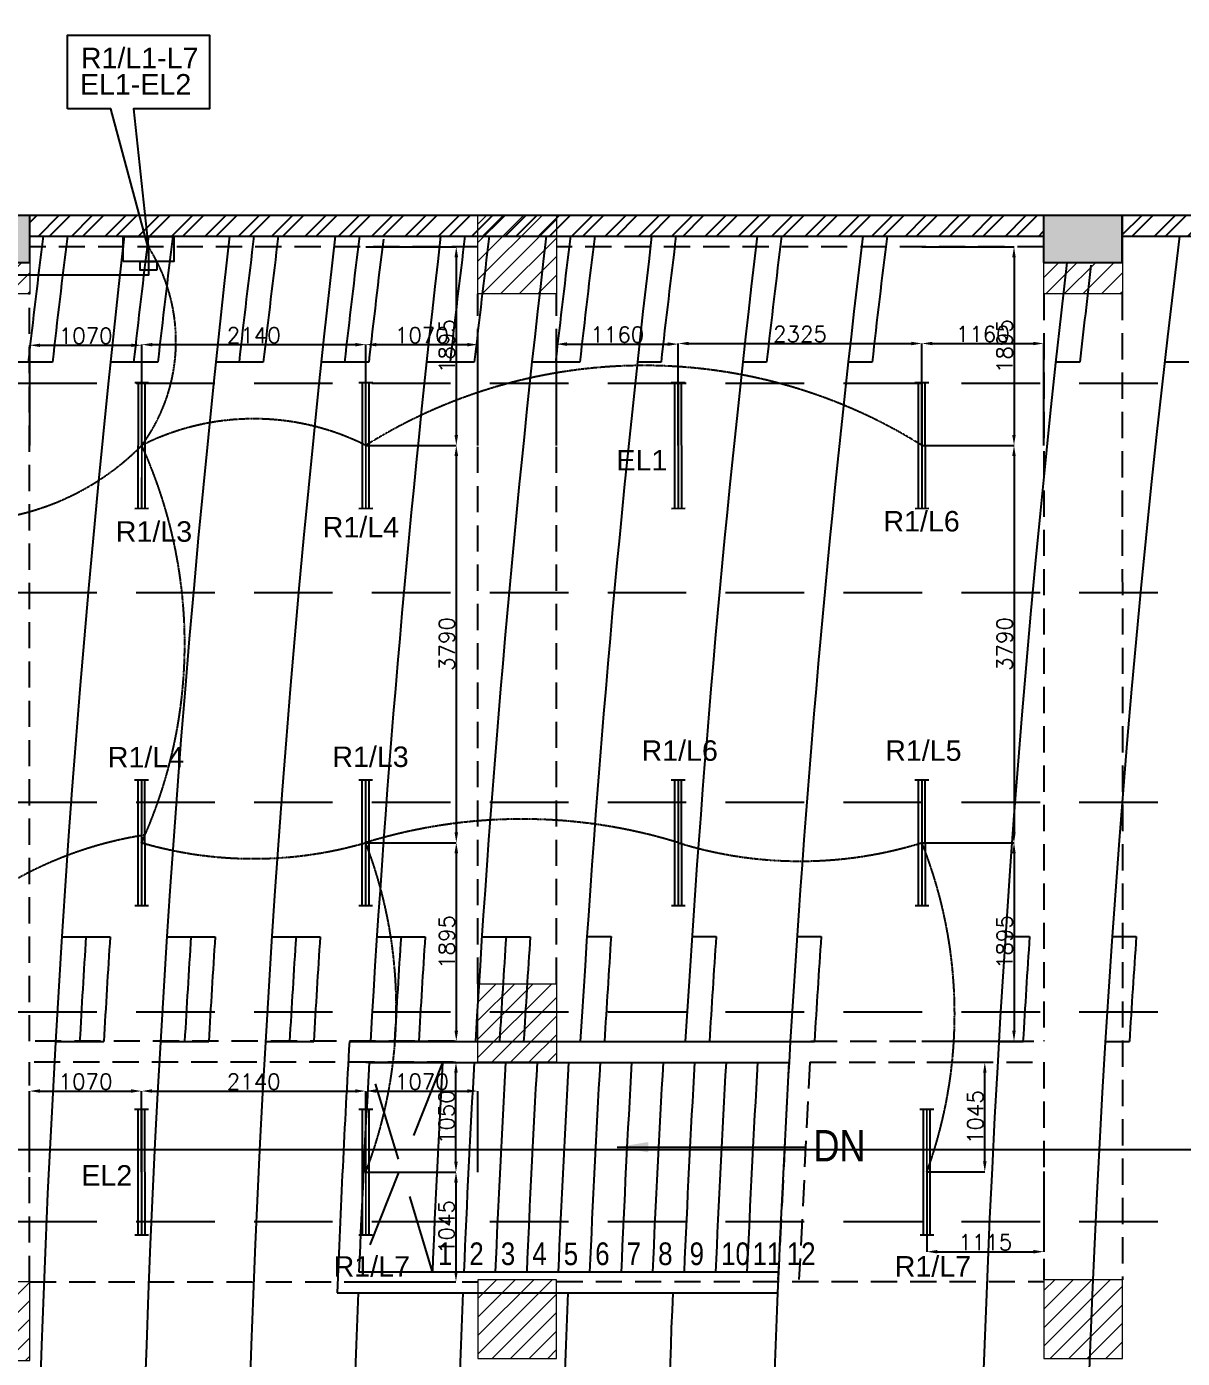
# Model space of a CAD drawing. Header units: millimetres. Extents: x 9926231 to 10238363, y -1347476 to -1088459.
# Drawn here: x 9969324 to 9980352, y -1213284 to -1200575 of the extents above; entities that cross this region are included whole.
import ezdxf

# ---------------------------------------------------------------- set-up
doc = ezdxf.new("R2010")
doc.units = ezdxf.units.MM
doc.header["$MEASUREMENT"] = 0
doc.header["$PDMODE"] = 35
doc.linetypes.add('DASHED', pattern=[0.75, 0.5, -0.25])
doc.linetypes.add('HIDDEN', pattern=[0.375, 0.25, -0.125])
for name, color, linetype in [('A-DIMN-100', 5, 'Continuous'), ('A-DIMN-200', 5, 'Continuous'), ('A-HATH-MSNY', 9, 'Continuous'), ('A-REFR-TARG-100', 7, 'Continuous'), ('A-STCS-STEP', 4, 'Continuous'), ('A-TEXT-NOTE-100', 4, 'Continuous'), ('A-WALL-MSNY', 3, 'Continuous'), ('ELE-CONDUIT', 8, 'DASHED'), ('Light', 142, 'Continuous'), ('LIGHTING CONDUIT', 1, 'Continuous'), ('S-BEAMDASH', 4, 'HIDDEN'), ('S-COL', 200, 'Continuous'), ('S-HATH-CONC', 253, 'Continuous')]:
    doc.layers.add(name, color=color, linetype=linetype)
for name, color, linetype, lineweight in [('ELE', 7, 'Continuous', 25), ('STR COL', 200, 'Continuous', 15), ('STR HATCH', 25, 'Continuous', 15)]:
    doc.layers.add(name, color=color, linetype=linetype, lineweight=lineweight)
doc.styles.add('ARIAL', font='arial.ttf', dxfattribs={"width": 0.8})
doc.styles.add('RomanS', font='romans.shx')
doc.styles.add('ROMANS-TITLE', font='ROMANS.shx', dxfattribs={"width": 0.8})
doc.styles.get("Standard").update_dxf_attribs({"font": 'arial.ttf'})
doc.dimstyles.new('FF_DIM-150', dxfattribs={"dimtxt": 525, "dimasz": 500, "dimexe": 0, "dimexo": 0, "dimgap": 15, "dimtad": 1, "dimdec": 0, "dimrnd": 5, "dimzin": 1, "dimdsep": 46, "dimtxsty": 'RomanS', "dimblk1": 'OBLIQUE', "dimblk2": 'OBLIQUE', "dimcen": 0, "dimclrd": 9, "dimclre": 9, "dimclrt": 4, "dimadec": 0, "dimazin": 0, "dimtfac": 1, "dimtdec": 0, "dimtofl": 0, "dimtmove": 1, "dimatfit": 3, "dimfxl": 0, "dimtolj": 1, "dimtzin": 0, "dimlwd": -1, "dimlwe": 25, "dimarcsym": 0})
doc.dimstyles.get("Standard").update_dxf_attribs({"dimtxt": 0.18, "dimasz": 0.18, "dimexe": 0.18, "dimexo": 0.0625, "dimgap": 0.09, "dimtad": 0, "dimtih": 1, "dimtoh": 1, "dimdec": 4, "dimzin": 0, "dimdsep": 46, "dimtxsty": 'Standard', "dimcen": 0.09, "dimadec": 0, "dimazin": 0, "dimtfac": 1, "dimtdec": 4, "dimtofl": 0, "dimtmove": 0, "dimatfit": 3, "dimfxl": 0, "dimtolj": 1, "dimtzin": 0, "dimarcsym": 0})
pattern_1 = [(45, (9958030.07, -1197376.55), (-88.38835, 88.38835), [])]

# ---------------------------------------------------------------- blocks, each defined once
blk = doc.blocks.new('FTL')
at = {"color": 30}
for p, q in [((-757, 75), (-757, -73)), ((-757, 38), (600, 36)), ((600, 74), (600, -75)), ((-757, -36), (600, -37))]:
    blk.add_line(p, q, dxfattribs=at)
at = {"color": 30, "ltscale": 450, "const_width": 20}
blk.add_lwpolyline([(-757, 1), (600, -1)], dxfattribs=at)
at = {"color": 30}
for tag, p in [('TYPE', (568, 0, 0)), ('WATTS', (568, -6, 0))]:
    blk.add_attdef(tag, p, '', height=2.5, dxfattribs=at)
blk = doc.blocks.new('*D194')
at = {"layer": 'A-DIMN-100', "color": 9, "lineweight": 25}
for p, q in [((9969353, -1204572), (9969353, -1203616)), ((9970422, -1204572), (9970422, -1203616))]:
    blk.add_line(p, q, dxfattribs=at)
at = {"layer": 'A-DIMN-100', "color": 9}
blk.add_line((9969453, -1203616), (9970322, -1203616), dxfattribs=at)
for points in [[(9969453, -1203600), (9969453, -1203633), (9969353, -1203616)], [(9970322, -1203633), (9970322, -1203600), (9970422, -1203616)]]:
    blk.add_solid(points, dxfattribs=at)
at = {"layer": 'Defpoints', "color": 0}
for p in [(9970422, -1203616), (9969353, -1204572), (9970422, -1204572)]:
    blk.add_point(p, dxfattribs=at)
at = {"layer": 'A-DIMN-100', "color": 7, "insert": (9969888, -1203526), "char_height": 150, "attachment_point": 5, "style": 'RomanS'}
blk.add_mtext('\\A1;1070', dxfattribs=at)
blk = doc.blocks.new('_Oblique')
at = {"color": 0, "linetype": 'ByBlock', "lineweight": -2}
blk.add_line((-0.5, -0.5), (0.5, 0.5), dxfattribs=at)
blk = doc.blocks.new('*D195')
at = {"layer": 'A-DIMN-100', "color": 9, "lineweight": 25}
for p, q in [((9970422, -1204572), (9970422, -1203610)), ((9972561, -1204572), (9972561, -1203610))]:
    blk.add_line(p, q, dxfattribs=at)
at = {"layer": 'A-DIMN-100', "color": 9}
blk.add_line((9970522, -1203610), (9972461, -1203610), dxfattribs=at)
for points in [[(9970522, -1203594), (9970522, -1203627), (9970422, -1203610)], [(9972461, -1203627), (9972461, -1203594), (9972561, -1203610)]]:
    blk.add_solid(points, dxfattribs=at)
at = {"layer": 'Defpoints', "color": 0}
for p in [(9972561, -1203610), (9970422, -1204572), (9972561, -1204572)]:
    blk.add_point(p, dxfattribs=at)
at = {"layer": 'A-DIMN-100', "color": 7, "insert": (9971492, -1203520), "char_height": 150, "attachment_point": 5, "style": 'RomanS'}
blk.add_mtext('\\A1;2140', dxfattribs=at)
blk = doc.blocks.new('*D200')
at = {"layer": 'A-DIMN-100', "color": 9, "lineweight": 25}
for p, q in [((9969351, -1211506), (9969351, -1210733)), ((9970421, -1211506), (9970421, -1210733))]:
    blk.add_line(p, q, dxfattribs=at)
at = {"layer": 'A-DIMN-100', "color": 9}
blk.add_line((9969451, -1210733), (9970321, -1210733), dxfattribs=at)
for points in [[(9969451, -1210716), (9969451, -1210749), (9969351, -1210733)], [(9970321, -1210749), (9970321, -1210716), (9970421, -1210733)]]:
    blk.add_solid(points, dxfattribs=at)
at = {"layer": 'Defpoints', "color": 0}
for p in [(9970421, -1210733), (9969351, -1211506), (9970421, -1211506)]:
    blk.add_point(p, dxfattribs=at)
at = {"layer": 'A-DIMN-100', "color": 7, "insert": (9969886, -1210643), "char_height": 150, "attachment_point": 5, "style": 'RomanS'}
blk.add_mtext('\\A1;1070', dxfattribs=at)
blk = doc.blocks.new('*D201')
at = {"layer": 'A-DIMN-100', "color": 9, "lineweight": 25}
for p, q in [((9970421, -1211506), (9970421, -1210733)), ((9972560, -1211506), (9972560, -1210733))]:
    blk.add_line(p, q, dxfattribs=at)
at = {"layer": 'A-DIMN-100', "color": 9}
blk.add_line((9970521, -1210733), (9972460, -1210733), dxfattribs=at)
for points in [[(9970521, -1210716), (9970521, -1210749), (9970421, -1210733)], [(9972460, -1210749), (9972460, -1210716), (9972560, -1210733)]]:
    blk.add_solid(points, dxfattribs=at)
at = {"layer": 'Defpoints', "color": 0}
for p in [(9972560, -1210733), (9970421, -1211506), (9972560, -1211506)]:
    blk.add_point(p, dxfattribs=at)
at = {"layer": 'A-DIMN-100', "color": 7, "insert": (9971491, -1210643), "char_height": 150, "attachment_point": 5, "style": 'RomanS'}
blk.add_mtext('\\A1;2140', dxfattribs=at)
blk = doc.blocks.new('*D199')
at = {"layer": 'A-DIMN-100', "color": 9, "lineweight": 25}
for p, q in [((9972559, -1208363), (9973424, -1208363)), ((9972560, -1210257), (9973424, -1210257))]:
    blk.add_line(p, q, dxfattribs=at)
at = {"layer": 'A-DIMN-100', "color": 9}
blk.add_line((9973424, -1208463), (9973424, -1210157), dxfattribs=at)
for points in [[(9973441, -1208463), (9973407, -1208463), (9973424, -1208363)], [(9973407, -1210157), (9973441, -1210157), (9973424, -1210257)]]:
    blk.add_solid(points, dxfattribs=at)
at = {"layer": 'Defpoints', "color": 0}
for p in [(9972559, -1208363), (9972560, -1210257), (9973424, -1210257)]:
    blk.add_point(p, dxfattribs=at)
at = {"layer": 'A-DIMN-100', "color": 7, "insert": (9973334, -1209310), "char_height": 150, "attachment_point": 5, "rotation": 90, "style": 'RomanS'}
blk.add_mtext('\\A1;1895', dxfattribs=at)
blk = doc.blocks.new('*D216')
at = {"layer": 'A-DIMN-100', "color": 9, "lineweight": 25}
for p, q in [((9977867, -1208363), (9978746, -1208363)), ((9977867, -1210258), (9978746, -1210258))]:
    blk.add_line(p, q, dxfattribs=at)
at = {"layer": 'A-DIMN-100', "color": 9}
blk.add_line((9978746, -1208463), (9978746, -1210158), dxfattribs=at)
for points in [[(9978762, -1208463), (9978729, -1208463), (9978746, -1208363)], [(9978729, -1210158), (9978762, -1210158), (9978746, -1210258)]]:
    blk.add_solid(points, dxfattribs=at)
at = {"layer": 'Defpoints', "color": 0}
for p in [(9977867, -1208363), (9977867, -1210258), (9978746, -1210258)]:
    blk.add_point(p, dxfattribs=at)
at = {"layer": 'A-DIMN-100', "color": 7, "insert": (9978656, -1209311), "char_height": 150, "attachment_point": 5, "rotation": 90, "style": 'RomanS'}
blk.add_mtext('\\A1;1895', dxfattribs=at)
blk = doc.blocks.new('*D202')
at = {"layer": 'A-DIMN-100', "color": 9, "lineweight": 25}
for p, q in [((9972560, -1211506), (9972560, -1210733)), ((9973630, -1211506), (9973630, -1210733))]:
    blk.add_line(p, q, dxfattribs=at)
at = {"layer": 'A-DIMN-100', "color": 9}
blk.add_line((9972660, -1210733), (9973530, -1210733), dxfattribs=at)
for points in [[(9972660, -1210716), (9972660, -1210749), (9972560, -1210733)], [(9973530, -1210749), (9973530, -1210716), (9973630, -1210733)]]:
    blk.add_solid(points, dxfattribs=at)
at = {"layer": 'Defpoints', "color": 0}
for p in [(9973630, -1210733), (9972560, -1211506), (9973630, -1211506)]:
    blk.add_point(p, dxfattribs=at)
at = {"layer": 'A-DIMN-100', "color": 7, "insert": (9973095, -1210643), "char_height": 150, "attachment_point": 5, "style": 'RomanS'}
blk.add_mtext('\\A1;1070', dxfattribs=at)
blk = doc.blocks.new('*D203')
at = {"layer": 'A-DIMN-100', "color": 9, "lineweight": 25}
for p, q in [((9972560, -1210458), (9973421, -1210458)), ((9972560, -1211506), (9973421, -1211506))]:
    blk.add_line(p, q, dxfattribs=at)
at = {"layer": 'A-DIMN-100', "color": 9}
blk.add_line((9973421, -1211406), (9973421, -1210558), dxfattribs=at)
for points in [[(9973438, -1210558), (9973404, -1210558), (9973421, -1210458)], [(9973404, -1211406), (9973438, -1211406), (9973421, -1211506)]]:
    blk.add_solid(points, dxfattribs=at)
at = {"layer": 'Defpoints', "color": 0}
for p in [(9972560, -1210458), (9973421, -1210458), (9972560, -1211506)]:
    blk.add_point(p, dxfattribs=at)
at = {"layer": 'A-DIMN-100', "color": 7, "insert": (9973331, -1210982), "char_height": 150, "attachment_point": 5, "rotation": 90, "style": 'RomanS'}
blk.add_mtext('\\A1;1050', dxfattribs=at)
blk = doc.blocks.new('*D204')
at = {"layer": 'A-DIMN-100', "color": 9, "lineweight": 25}
for p, q in [((9972560, -1211506), (9973421, -1211506)), ((9972561, -1212553), (9973421, -1212553))]:
    blk.add_line(p, q, dxfattribs=at)
at = {"layer": 'A-DIMN-100', "color": 9}
blk.add_line((9973421, -1211606), (9973421, -1212453), dxfattribs=at)
for points in [[(9973438, -1211606), (9973404, -1211606), (9973421, -1211506)], [(9973404, -1212453), (9973438, -1212453), (9973421, -1212553)]]:
    blk.add_solid(points, dxfattribs=at)
at = {"layer": 'Defpoints', "color": 0}
for p in [(9972560, -1211506), (9972561, -1212553), (9973421, -1212553)]:
    blk.add_point(p, dxfattribs=at)
at = {"layer": 'A-DIMN-100', "color": 7, "insert": (9973331, -1212030), "char_height": 150, "attachment_point": 5, "rotation": 90, "style": 'RomanS'}
blk.add_mtext('\\A1;1045', dxfattribs=at)
blk = doc.blocks.new('*D223')
at = {"layer": 'A-DIMN-100', "color": 9, "lineweight": 25}
for p, q in [((9977914, -1210458), (9978467, -1210458)), ((9977914, -1211505), (9978467, -1211505))]:
    blk.add_line(p, q, dxfattribs=at)
at = {"layer": 'A-DIMN-100', "color": 9}
blk.add_line((9978467, -1211405), (9978467, -1210558), dxfattribs=at)
for points in [[(9978484, -1210558), (9978451, -1210558), (9978467, -1210458)], [(9978451, -1211405), (9978484, -1211405), (9978467, -1211505)]]:
    blk.add_solid(points, dxfattribs=at)
at = {"layer": 'Defpoints', "color": 0}
for p in [(9977914, -1210458), (9978467, -1210458), (9977914, -1211505)]:
    blk.add_point(p, dxfattribs=at)
at = {"layer": 'A-DIMN-100', "color": 7, "insert": (9978377, -1210982), "char_height": 150, "attachment_point": 5, "rotation": 90, "style": 'RomanS'}
blk.add_mtext('\\A1;1045', dxfattribs=at)
blk = doc.blocks.new('*D224')
at = {"layer": 'A-DIMN-100', "color": 9, "lineweight": 25}
for p, q in [((9977914, -1211505), (9977914, -1212266)), ((9979030, -1211502), (9979030, -1212266))]:
    blk.add_line(p, q, dxfattribs=at)
at = {"layer": 'A-DIMN-100', "color": 9}
blk.add_line((9978014, -1212266), (9978930, -1212266), dxfattribs=at)
for points in [[(9978014, -1212249), (9978014, -1212283), (9977914, -1212266)], [(9978930, -1212283), (9978930, -1212249), (9979030, -1212266)]]:
    blk.add_solid(points, dxfattribs=at)
at = {"layer": 'Defpoints', "color": 0}
for p in [(9977914, -1211505), (9979030, -1211502), (9979030, -1212266)]:
    blk.add_point(p, dxfattribs=at)
at = {"layer": 'A-DIMN-100', "color": 7, "insert": (9978472, -1212176), "char_height": 150, "attachment_point": 5, "style": 'RomanS'}
blk.add_mtext('\\A1;1115', dxfattribs=at)
blk = doc.blocks.new('*D196')
at = {"layer": 'A-DIMN-100', "color": 9, "lineweight": 25}
for p, q in [((9972561, -1204572), (9972561, -1203610)), ((9973630, -1204571), (9973630, -1203610))]:
    blk.add_line(p, q, dxfattribs=at)
at = {"layer": 'A-DIMN-100', "color": 9}
blk.add_line((9972661, -1203610), (9973530, -1203610), dxfattribs=at)
for points in [[(9972661, -1203594), (9972661, -1203627), (9972561, -1203610)], [(9973530, -1203627), (9973530, -1203594), (9973630, -1203610)]]:
    blk.add_solid(points, dxfattribs=at)
at = {"layer": 'Defpoints', "color": 0}
for p in [(9973630, -1203610), (9972561, -1204572), (9973630, -1204571)]:
    blk.add_point(p, dxfattribs=at)
at = {"layer": 'A-DIMN-100', "color": 7, "insert": (9973095, -1203520), "char_height": 150, "attachment_point": 5, "style": 'RomanS'}
blk.add_mtext('\\A1;1070', dxfattribs=at)
blk = doc.blocks.new('*D197')
at = {"layer": 'A-DIMN-100', "color": 9, "lineweight": 25}
for p, q in [((9972561, -1202676), (9973424, -1202676)), ((9972561, -1204572), (9973424, -1204572))]:
    blk.add_line(p, q, dxfattribs=at)
at = {"layer": 'A-DIMN-100', "color": 9}
blk.add_line((9973424, -1202776), (9973424, -1204472), dxfattribs=at)
for points in [[(9973441, -1202776), (9973407, -1202776), (9973424, -1202676)], [(9973407, -1204472), (9973441, -1204472), (9973424, -1204572)]]:
    blk.add_solid(points, dxfattribs=at)
at = {"layer": 'Defpoints', "color": 0}
for p in [(9972561, -1202676), (9972561, -1204572), (9973424, -1204572)]:
    blk.add_point(p, dxfattribs=at)
at = {"layer": 'A-DIMN-100', "color": 7, "insert": (9973334, -1203624), "char_height": 150, "attachment_point": 5, "rotation": 90, "style": 'RomanS'}
blk.add_mtext('\\A1;1895', dxfattribs=at)
blk = doc.blocks.new('*D198')
at = {"layer": 'A-DIMN-100', "color": 9, "lineweight": 25}
for p, q in [((9972561, -1204572), (9973424, -1204572)), ((9972559, -1208363), (9973424, -1208363))]:
    blk.add_line(p, q, dxfattribs=at)
at = {"layer": 'A-DIMN-100', "color": 9}
blk.add_line((9973424, -1204672), (9973424, -1208263), dxfattribs=at)
for points in [[(9973441, -1204672), (9973407, -1204672), (9973424, -1204572)], [(9973407, -1208263), (9973441, -1208263), (9973424, -1208363)]]:
    blk.add_solid(points, dxfattribs=at)
at = {"layer": 'Defpoints', "color": 0}
for p in [(9972561, -1204572), (9972559, -1208363), (9973424, -1208363)]:
    blk.add_point(p, dxfattribs=at)
at = {"layer": 'A-DIMN-100', "color": 7, "insert": (9973334, -1206467), "char_height": 150, "attachment_point": 5, "rotation": 90, "style": 'RomanS'}
blk.add_mtext('\\A1;3790', dxfattribs=at)
blk = doc.blocks.new('*D213')
at = {"layer": 'A-DIMN-100', "color": 9, "lineweight": 25}
for p, q in [((9977867, -1204572), (9977867, -1203599)), ((9979029, -1204572), (9979029, -1203599))]:
    blk.add_line(p, q, dxfattribs=at)
at = {"layer": 'A-DIMN-100', "color": 9}
blk.add_line((9977967, -1203599), (9978929, -1203599), dxfattribs=at)
for points in [[(9977967, -1203583), (9977967, -1203616), (9977867, -1203599)], [(9978929, -1203616), (9978929, -1203583), (9979029, -1203599)]]:
    blk.add_solid(points, dxfattribs=at)
at = {"layer": 'Defpoints', "color": 0}
for p in [(9979029, -1203599), (9977867, -1204572), (9979029, -1204572)]:
    blk.add_point(p, dxfattribs=at)
at = {"layer": 'A-DIMN-100', "color": 7, "insert": (9978448, -1203509), "char_height": 150, "attachment_point": 5, "style": 'RomanS'}
blk.add_mtext('\\A1;1160', dxfattribs=at)
blk = doc.blocks.new('*D212')
at = {"layer": 'A-DIMN-100', "color": 9, "lineweight": 25}
for p, q in [((9975542, -1204572), (9975542, -1203599)), ((9977867, -1204572), (9977867, -1203599))]:
    blk.add_line(p, q, dxfattribs=at)
at = {"layer": 'A-DIMN-100', "color": 9}
blk.add_line((9975642, -1203599), (9977767, -1203599), dxfattribs=at)
for points in [[(9975642, -1203583), (9975642, -1203616), (9975542, -1203599)], [(9977767, -1203616), (9977767, -1203583), (9977867, -1203599)]]:
    blk.add_solid(points, dxfattribs=at)
at = {"layer": 'Defpoints', "color": 0}
for p in [(9977867, -1203599), (9975542, -1204572), (9977867, -1204572)]:
    blk.add_point(p, dxfattribs=at)
at = {"layer": 'A-DIMN-100', "color": 7, "insert": (9976704, -1203509), "char_height": 150, "attachment_point": 5, "style": 'RomanS'}
blk.add_mtext('\\A1;2325', dxfattribs=at)
blk = doc.blocks.new('*D211')
at = {"layer": 'A-DIMN-100', "color": 9, "lineweight": 25}
for p, q in [((9974380, -1204572), (9974380, -1203605)), ((9975542, -1204572), (9975542, -1203605))]:
    blk.add_line(p, q, dxfattribs=at)
at = {"layer": 'A-DIMN-100', "color": 9}
blk.add_line((9974480, -1203605), (9975442, -1203605), dxfattribs=at)
for points in [[(9974480, -1203588), (9974480, -1203622), (9974380, -1203605)], [(9975442, -1203622), (9975442, -1203588), (9975542, -1203605)]]:
    blk.add_solid(points, dxfattribs=at)
at = {"layer": 'Defpoints', "color": 0}
for p in [(9975542, -1203605), (9974380, -1204572), (9975542, -1204572)]:
    blk.add_point(p, dxfattribs=at)
at = {"layer": 'A-DIMN-100', "color": 7, "insert": (9974961, -1203515), "char_height": 150, "attachment_point": 5, "style": 'RomanS'}
blk.add_mtext('\\A1;1160', dxfattribs=at)
blk = doc.blocks.new('*D214')
at = {"layer": 'A-DIMN-100', "color": 9, "lineweight": 25}
for p, q in [((9977867, -1202676), (9978746, -1202676)), ((9977867, -1204572), (9978746, -1204572))]:
    blk.add_line(p, q, dxfattribs=at)
at = {"layer": 'A-DIMN-100', "color": 9}
blk.add_line((9978746, -1202776), (9978746, -1204472), dxfattribs=at)
for points in [[(9978762, -1202776), (9978729, -1202776), (9978746, -1202676)], [(9978729, -1204472), (9978762, -1204472), (9978746, -1204572)]]:
    blk.add_solid(points, dxfattribs=at)
at = {"layer": 'Defpoints', "color": 0}
for p in [(9977867, -1202676), (9977867, -1204572), (9978746, -1204572)]:
    blk.add_point(p, dxfattribs=at)
at = {"layer": 'A-DIMN-100', "color": 7, "insert": (9978656, -1203624), "char_height": 150, "attachment_point": 5, "rotation": 90, "style": 'RomanS'}
blk.add_mtext('\\A1;1895', dxfattribs=at)
blk = doc.blocks.new('*D215')
at = {"layer": 'A-DIMN-100', "color": 9, "lineweight": 25}
for p, q in [((9977867, -1204572), (9978746, -1204572)), ((9977867, -1208363), (9978746, -1208363))]:
    blk.add_line(p, q, dxfattribs=at)
at = {"layer": 'A-DIMN-100', "color": 9}
blk.add_line((9978746, -1204672), (9978746, -1208263), dxfattribs=at)
for points in [[(9978762, -1204672), (9978729, -1204672), (9978746, -1204572)], [(9978729, -1208263), (9978762, -1208263), (9978746, -1208363)]]:
    blk.add_solid(points, dxfattribs=at)
at = {"layer": 'Defpoints', "color": 0}
for p in [(9977867, -1204572), (9977867, -1208363), (9978746, -1208363)]:
    blk.add_point(p, dxfattribs=at)
at = {"layer": 'A-DIMN-100', "color": 7, "insert": (9978656, -1206467), "char_height": 150, "attachment_point": 5, "rotation": 90, "style": 'RomanS'}
blk.add_mtext('\\A1;3790', dxfattribs=at)
blk = doc.blocks.new('SB')
at = {"color": 1, "linetype": 'ByBlock'}
for points in [[(150, -150), (150, 0), (-150, 0), (-150, -150)], [(-50, -200), (50, -200), (50, -150), (-50, -150)]]:
    blk.add_lwpolyline(points, close=True, dxfattribs=at)

msp = doc.modelspace()

# ---------------------------------------------------------------- hatches: boundary and pattern name
at = {"layer": 'A-HATH-MSNY'}
h = msp.add_hatch(dxfattribs=at)
h.set_pattern_fill('ANSI32', color=8, scale=600, style=0)
h.set_pattern_definition([(45, (162197.24, -37706.77), (-159.099026, 159.099026), []), (45, (162303.3, -37706.77), (-159.099026, 159.099026), [])])
h.paths.add_polyline_path([(9979028.6, -1202376.7), (9969353.5, -1202376.6), (9969353.5, -1202576.6), (9979028.6, -1202576.7)])
h = msp.add_hatch(dxfattribs=at)
h.set_pattern_fill('ANSI32', color=8, scale=600, style=0)
h.set_pattern_definition([(45, (172847.32, -37706.77), (-159.099026, 159.099026), []), (45, (172953.4, -37706.77), (-159.099026, 159.099026), [])])
h.paths.add_polyline_path([(9989678.7, -1202376.7), (9979778.6, -1202376.6), (9979778.6, -1202576.6), (9989678.7, -1202576.7)])
at = {"layer": 'S-HATH-CONC'}
for points in [[(9968603.5, -1202826.6), (9968603.5, -1202376.6), (9969353.5, -1202376.6), (9969353.5, -1202826.6)], [(9979028.6, -1202826.6), (9979028.6, -1202376.6), (9979778.6, -1202376.6), (9979778.6, -1202826.6)]]:
    msp.add_hatch(color=8, dxfattribs=at).paths.add_polyline_path(points)
at = {"layer": 'STR HATCH'}
h = msp.add_hatch(dxfattribs=at)
h.set_pattern_fill('ANSI31', color=256, scale=1000, style=0)
h.set_pattern_definition(pattern_1)
h.paths.add_polyline_path([(9974379.7, -1203125.9), (9973630.4, -1203126.2), (9973630.4, -1202376.9), (9974379.7, -1202376.6)])
h = msp.add_hatch(dxfattribs=at)
h.set_pattern_fill('ANSI31', color=256, scale=1000, style=0)
h.set_pattern_definition([(45, (9924876.34, -1168915.78), (-88.38835, 88.38835), [])])
h.paths.add_polyline_path([(9968605.1, -1202826.6), (9968605.1, -1203126.6), (9969355.1, -1203126.6), (9969355.1, -1202826.6)])
h = msp.add_hatch(dxfattribs=at)
h.set_pattern_fill('ANSI31', color=256, scale=1000, style=0)
h.set_pattern_definition([(45, (9935301.42, -1168915.78), (-88.38835, 88.38835), [])])
h.paths.add_polyline_path([(9979030.2, -1202826.6), (9979030.2, -1203126.6), (9979780.2, -1203126.6), (9979780.2, -1202826.6)])
h = msp.add_hatch(dxfattribs=at)
h.set_pattern_fill('ANSI31', color=256, scale=1000, style=0)
h.set_pattern_definition(pattern_1)
h.paths.add_polyline_path([(9974379.7, -1210458), (9973630.4, -1210458.3), (9973630.4, -1209709), (9974379.7, -1209708.7)])
h = msp.add_hatch(dxfattribs=at)
h.set_pattern_fill('ANSI31', color=256, scale=1000, style=0)
h.set_pattern_definition([(45, (2893708.09, -312392.41), (-88.3883476, 88.3883476), [])])
h.paths.add_polyline_path([(9968605.3, -1213303.9), (9968605.3, -1212553.9), (9969355.3, -1212553.9), (9969355.3, -1213303.9)])
h = msp.add_hatch(dxfattribs=at)
h.set_pattern_fill('ANSI31', color=256, scale=1000, style=0)
h.set_pattern_definition(pattern_1)
h.paths.add_polyline_path([(9973630.1, -1213283.7), (9973630.1, -1212533.7), (9974380.1, -1212533.7), (9974380.1, -1213283.7)])
h = msp.add_hatch(dxfattribs=at)
h.set_pattern_fill('ANSI31', color=256, scale=1000, style=0)
h.set_pattern_definition([(45, (9939354.9, -1187258.95), (-88.38835, 88.38835), [])])
h.paths.add_polyline_path([(9979780.2, -1213283.7), (9979030.2, -1213283.7), (9979030.2, -1212533.7), (9979780.2, -1212533.7)])

# ---------------------------------------------------------------- linework, layer by layer
at = {"layer": 'A-DIMN-200', "color": 8}
msp.add_line((10024201.5, -1211295.3), (9964950, -1211295.3), dxfattribs=at)
at = {"layer": 'A-REFR-TARG-100', "color": 8, "linetype": 'DASHED', "ltscale": 1500}
for p, q in [((9964744.1, -1203976.4), (10024515.9, -1203976.4)), ((9964744.1, -1205976.4), (10024515.9, -1205976.4)), ((9964744.1, -1207976.4), (10024515.9, -1207976.4)), ((9964744.1, -1209976.4), (10024515.9, -1209976.4)), ((9964744.1, -1211976.4), (10024515.9, -1211976.4))]:
    msp.add_line(p, q, dxfattribs=at)
at = {"layer": 'A-STCS-STEP', "color": 8}
for p, q in [((9969570.5, -1203776.5), (9969117.9, -1203776.5)), ((9970576, -1203776.5), (9970123.4, -1203776.5)), ((9971582.5, -1203776.5), (9971128.9, -1203776.5)), ((9972588.9, -1203776.5), (9972134.5, -1203776.5)), ((9973595.9, -1203776.5), (9973140.2, -1203776.5)), ((9974602.7, -1203776.5), (9974146, -1203776.5)), ((9975377.9, -1203776.5), (9975151.9, -1203776.5)), ((9976384.9, -1203776.5), (9976157.9, -1203776.5)), ((9977392, -1203776.5), (9977163.9, -1203776.5)), ((9979375.4, -1203776.5), (9979144, -1203776.5)), ((9980414.2, -1203776.5), (9980182.7, -1203776.5)), ((9969658.7, -1209259.7), (9970120.8, -1209259.7)), ((9970660.7, -1209259.7), (9971122.8, -1209259.7)), ((9971662.8, -1209259.7), (9972125, -1209259.7)), ((9972665, -1209259.7), (9973127.1, -1209259.7)), ((9973666.7, -1209259.7), (9974129.3, -1209259.7)), ((9974669.4, -1209259), (9974901.1, -1209259)), ((9975671.6, -1209259), (9975903.3, -1209259)), ((9976673.9, -1209259), (9976905.6, -1209259)), ((9978663.7, -1209259), (9978894.2, -1209259)), ((9979680.9, -1209259), (9979912.6, -1209259)), ((9969598.7, -1210259.7), (9970060, -1210259.7)), ((9970600.8, -1210259.7), (9971061.7, -1210259.7)), ((9971602.9, -1210259.7), (9972063.3, -1210259.7)), ((9972403.9, -1210259.7), (9976611.2, -1210259.7)), ((9972603.7, -1210259.7), (9972903.9, -1210259.7)), ((9972605, -1210259.7), (9973105.7, -1210259.7)), ((9973605.4, -1210259.7), (9973905.6, -1210259.7)), ((9973606.7, -1210259.7), (9974107.4, -1210259.7)), ((9976611.2, -1210259.7), (9976599.4, -1210459.7)), ((9976610.2, -1210259), (9976841.7, -1210259)), ((9978601.4, -1210259), (9978831.8, -1210259)), ((9979616.3, -1210259), (9979847.2, -1210259)), ((9972592.8, -1210459.7), (9976599.4, -1210459.7)), ((9972494.7, -1212458.7), (9976498.3, -1212458.7)), ((9976498.3, -1212458.7), (9976489.9, -1212658.7)), ((9972286.4, -1212658.7), (9976489.9, -1212658.7))]:
    msp.add_line(p, q, dxfattribs=at)
for centre, radius, start, end in [((10108995.5, -1217826.3), 129367.1, 183.922487, 183.922487), ((10108995.5, -1218108.6), 129367.1, 176.077513, 176.077513), ((10094351.2, -1217976.3), 125816.3, 172.969428, 173.519701), ((10105426.6, -1217976.3), 136046.3, 173.500466, 186.499562), ((10094582.9, -1217976.3), 125816.3, 172.969428, 173.519716), ((10095356.7, -1217976.3), 125816.3, 172.969428, 173.519701), ((10105426.6, -1217976.3), 135046.3, 173.452128, 186.547902), ((10095588.4, -1217976.3), 125816.3, 172.969428, 173.519715), ((10096363.2, -1217976.3), 125816.3, 172.969428, 173.519701), ((10105426.6, -1217976.3), 134046.3, 173.403064, 186.596968), ((10096595, -1217976.3), 125816.3, 172.969428, 173.519715), ((10097369.8, -1217976.3), 125816.3, 172.969428, 173.519701), ((10105426.6, -1217976.3), 133046.3, 173.353257, 176.675019), ((10098376.6, -1217976.3), 125816.3, 172.969428, 173.519701), ((10098608.3, -1217976.3), 125816.3, 172.969428, 173.519711), ((10105426.6, -1217976.3), 132046.3, 173.302691, 176.649809), ((10099383.4, -1217976.3), 125816.3, 172.969428, 173.519701), ((10099615.1, -1217976.3), 125816.3, 172.969428, 173.51971), ((10105426.6, -1217976.3), 131046.3, 173.251348, 176.62489), ((10100390.3, -1217976.3), 125816.3, 172.969428, 173.519709), ((10105426.6, -1217976.3), 130046.3, 173.199209, 176.598226), ((10101397.3, -1217976.3), 125816.3, 172.969428, 173.519707), ((10105426.6, -1217976.3), 129046.3, 173.146257, 176.571834), ((10102404.5, -1217976.3), 125816.3, 172.969428, 173.519705), ((10105426.6, -1217976.3), 126046.3, 172.982322, 187.017701), ((10097369.8, -1217976.3), 125586.3, 172.969428, 173.507794), ((10107997.3, -1217826.3), 129617.1, 173.354624, 186.979262), ((10107997.3, -1217826.3), 129387.1, 173.354624, 173.7661), ((10105426.6, -1217976.3), 135816.3, 176.320269, 176.742906), ((10105426.6, -1217976.3), 135586.3, 176.314018, 176.737375), ((10105426.6, -1217976.3), 134816.3, 176.292936, 176.71872), ((10105426.6, -1217976.3), 134586.3, 176.286592, 176.713107), ((10105426.6, -1217976.3), 133816.3, 176.265194, 176.694172), ((10105426.6, -1217976.3), 133586.3, 176.258755, 176.688474), ((10105426.6, -1217976.3), 132816.3, 176.237034, 176.669254), ((10105426.6, -1217976.3), 132586.3, 176.230497, 176.66347), ((10105426.6, -1217976.3), 131816.3, 176.208445, 176.643957), ((10105426.6, -1217976.3), 131586.3, 176.201808, 176.638084), ((10105426.6, -1217976.3), 130816.3, 176.17909, 176.618273), ((10105426.6, -1217976.3), 129816.3, 176.149613, 176.592192), ((10105426.6, -1217976.3), 128816.3, 176.119676, 176.565372), ((10107997.3, -1217826.3), 129387.1, 176.203392, 176.647081), ((10105426.6, -1217976.3), 125816.3, 176.027006, 176.483374), ((10105426.6, -1217976.3), 133246.3, 176.680015, 177.712797), ((10105426.6, -1217976.3), 133046.3, 176.761289, 177.623157), ((10105426.6, -1217976.3), 132346.3, 176.744141, 177.610578), ((10105426.6, -1217976.3), 132046.3, 176.736736, 177.605146), ((10105426.6, -1217976.3), 131746.3, 176.729297, 177.59969), ((10105426.6, -1217976.3), 131446.3, 176.721824, 177.594208), ((10105426.6, -1217976.3), 131146.3, 176.714317, 177.588702), ((10105426.6, -1217976.3), 130846.3, 176.706775, 177.583644), ((10105426.6, -1217976.3), 130846.3, 176.706775, 177.583644), ((10105426.6, -1217976.3), 130546.3, 176.699199, 177.578088), ((10105426.6, -1217976.3), 130546.3, 176.699199, 177.578088), ((10105426.6, -1217976.3), 130246.3, 176.691587, 177.572506), ((10105426.6, -1217976.3), 130246.3, 176.691587, 177.572506), ((10105426.6, -1217976.3), 129946.3, 176.683941, 177.566899), ((10105426.6, -1217976.3), 129646.3, 176.676259, 177.561265), ((10105426.6, -1217976.3), 129646.3, 176.676259, 177.561265), ((10105426.6, -1217976.3), 129346.3, 176.668541, 177.555605), ((10105426.6, -1217976.3), 129346.3, 176.668541, 177.555605), ((10105426.6, -1217976.3), 129046.3, 176.660788, 177.549919), ((10105426.6, -1217976.3), 133046.3, 177.709357, 182.28285), ((10105426.6, -1217976.3), 132046.3, 177.692001, 182.300147), ((10105426.6, -1217976.3), 131046.3, 177.674379, 182.317709), ((10105426.6, -1217976.3), 130046.3, 177.656963, 182.335541), ((10105426.6, -1217976.3), 129046.3, 177.638796, 182.353649)]:
    msp.add_arc(centre, radius, start, end, dxfattribs=at)
at = {"layer": 'A-WALL-MSNY', "color": 8}
for p, q in [((9979028.6, -1202376.6), (9969353.5, -1202376.6)), ((9989678.7, -1202376.6), (9979778.6, -1202376.6)), ((9979028.6, -1202576.6), (9969353.5, -1202576.6)), ((9989678.7, -1202576.6), (9979778.6, -1202576.6))]:
    msp.add_line(p, q, dxfattribs=at)
at = {"layer": 'A-WALL-MSNY', "color": 8, "linetype": 'DASHED', "ltscale": 1500}
for p, q in [((9973293.9, -1210459.7), (9972494.7, -1212458.7)), ((9973195.9, -1212458.7), (9972592.8, -1210459.7))]:
    msp.add_line(p, q, dxfattribs=at)
at = {"layer": 'ELE-CONDUIT', "color": 30}
for centre, radius, start, end in [((9969073, -1203577.5), 1676.2, 323.61601, 32.5168), ((9975213.8, -1208809.9), 5000.1, 57.95287, 122.04784), ((9971491.5, -1206698.3), 2380.1, 63.30886, 116.69114), ((9968684.9, -1202850.7), 2445.7, 249.70346, 315.27154), ((9966258.6, -1206465.7), 4574.3, 335.49939, 24.45811), ((9974050.5, -1213198.2), 5060.3, 72.86015, 107.13985), ((9971008.6, -1211906), 3658.5, 98.72802, 150.11747), ((9971490.1, -1204693.1), 3822.1, 253.75724, 286.24276), ((9968473.8, -1209935.9), 4377.8, 338.98223, 21.06076), ((9976704.5, -1204612.4), 3926.4, 252.77388, 287.21995), ((9973758.7, -1209996.4), 4421, 340.04803, 21.68466)]:
    msp.add_arc(centre, radius, start, end, dxfattribs=at)
at = {"layer": 'LIGHTING CONDUIT', "color": 7}
msp.add_lwpolyline([(9969712.6, -1201359.6), (9969712.6, -1200657), (9971069, -1200657), (9971069, -1201359.6), (9970344.8, -1201359.6), (9970486.4, -1202697.3), (9970128.5, -1201359.6), (9969712.6, -1201359.6)], dxfattribs=at)
at = {"layer": 'LIGHTING CONDUIT', "color": 30}
msp.add_lwpolyline([(9970486.4, -1202697.3), (9970486.4, -1202948.7), (9967519.9, -1202948.7), (9967519.9, -1220383.7)], dxfattribs=at)
at = {"layer": 'S-BEAMDASH', "color": 3, "ltscale": 1000}
for p, q in [((9973630.9, -1202676.6), (9969354.1, -1202676.4)), ((9979030.2, -1202676.3), (9974380.2, -1202676.3)), ((9969351.2, -1210258.1), (9969351.2, -1203126)), ((9973630.9, -1209709.4), (9973630.9, -1203126.6)), ((9974380.2, -1209709.1), (9974380.2, -1203126.3)), ((9979029.1, -1203127), (9979030, -1210258.3)), ((9979779.1, -1203127), (9979780.7, -1212534.1)), ((9973404.6, -1210257.2), (9969351.2, -1210258.1)), ((9976808.7, -1210258.3), (9979030.2, -1210258.3)), ((9973394.6, -1210458), (9969351.2, -1210458.1)), ((9969351.2, -1212553.9), (9969351.2, -1210458.1)), ((9976598.3, -1210458.3), (9976493.8, -1212532)), ((9976798.6, -1210458.3), (9976694, -1212532)), ((9976798.6, -1210458.3), (9979030.2, -1210458.3)), ((9979030, -1210458.3), (9979030.2, -1212534.1)), ((9969355.3, -1212553.9), (9973632.1, -1212553.2)), ((9974380.1, -1212551.7), (9979030.2, -1212551.7))]:
    msp.add_line(p, q, dxfattribs=at)
at = {"layer": 'S-COL', "color": 8}
for points in [[(9968603.5, -1202826.6), (9969353.5, -1202826.6), (9969353.5, -1202376.6), (9968603.5, -1202376.6)], [(9979028.6, -1202826.6), (9979778.6, -1202826.6), (9979778.6, -1202376.6), (9979028.6, -1202376.6)]]:
    msp.add_lwpolyline(points, close=True, dxfattribs=at)
at = {"layer": 'STR COL'}
for points in [[(9968605.1, -1202376.6), (9969355.1, -1202376.6), (9969355.1, -1203126.6), (9968605.1, -1203126.6)], [(9973630.4, -1202376.9), (9974379.7, -1202376.6), (9974379.7, -1203125.9), (9973630.4, -1203126.2)], [(9979030.2, -1202376.6), (9979780.2, -1202376.6), (9979780.2, -1203126.6), (9979030.2, -1203126.6)], [(9973630.4, -1209709), (9974379.7, -1209708.7), (9974379.7, -1210458), (9973630.4, -1210458.3)], [(9968605.3, -1213303.9), (9969355.3, -1213303.9), (9969355.3, -1212553.9), (9968605.3, -1212553.9)], [(9973630.1, -1213283.7), (9974380.1, -1213283.7), (9974380.1, -1212533.7), (9973630.1, -1212533.7)], [(9979030.2, -1213283.7), (9979780.2, -1213283.7), (9979780.2, -1212533.7), (9979030.2, -1212533.7)]]:
    msp.add_lwpolyline(points, close=True, dxfattribs=at)

# ---------------------------------------------------------------- block references
at = {"layer": 'ELE', "linetype": 'ByBlock', "xscale": -1.610354548445663, "yscale": 1.610354548445663, "zscale": 1.610354548408317}
msp.add_blockref('SB', (9970486.4, -1202576.6), dxfattribs=at)
at = {"layer": 'ELE', "xscale": 0.8848, "yscale": 0.8848, "zscale": 0.8848, "rotation": 90.08149483496652}
for p in [(9970422.5, -1204502.4), (9972560.7, -1204502.4), (9975541.8, -1204502.3), (9977867, -1204502.3), (9970421.1, -1208293.2), (9972559.2, -1208293.2), (9975541.8, -1208293.3), (9977867, -1208293.3), (9970421, -1211436.5), (9972560.4, -1211436.5), (9977914.5, -1211435.5)]:
    msp.add_blockref('FTL', p, dxfattribs=at)

# ---------------------------------------------------------------- texts
at = {"layer": 'A-TEXT-NOTE-100', "color": 8, "attachment_point": 1}
for s, insert, char_height, width in [('{\\fArial Narrow|b0|i0|c0|p34;DN}', (9976832.4, -1211104.3), 300, 7229.961), ('{\\fArial Narrow|b0|i0|c0|p34;1}', (9973248.1, -1212177.5), 216, 3504.548), ('{\\fArial Narrow|b0|i0|c0|p34;2}', (9973548.4, -1212177.5), 216, 3504.548), ('{\\fArial Narrow|b0|i0|c0|p34;3}', (9973848.7, -1212177.5), 216, 3504.548), ('{\\fArial Narrow|b0|i0|c0|p34;4}', (9974148.9, -1212177.5), 216, 3504.548), ('{\\fArial Narrow|b0|i0|c0|p34;5}', (9974449.2, -1212178.6), 216, 3504.548), ('{\\fArial Narrow|b0|i0|c0|p34;6}', (9974749.5, -1212177.5), 216, 3504.548), ('{\\fArial Narrow|b0|i0|c0|p34;7}', (9975049.7, -1212177.5), 216, 3504.548), ('{\\fArial Narrow|b0|i0|c0|p34;8}', (9975350, -1212177.5), 216, 3504.548), ('{\\fArial Narrow|b0|i0|c0|p34;9}', (9975650.3, -1212177.5), 216, 3504.548), ('{\\fArial Narrow|b0|i0|c0|p34;10}', (9975950.6, -1212177.5), 216, 3504.548), ('{\\fArial Narrow|b0|i0|c0|p34;11}', (9976250.8, -1212177.5), 216, 3504.548), ('{\\fArial Narrow|b0|i0|c0|p34;12}', (9976576.9, -1212177.5), 216, 3504.548)]:
    msp.add_mtext(s, dxfattribs=dict(at, insert=insert, char_height=char_height, width=width))
at = {"layer": 'Light', "color": 0, "style": 'ARIAL'}
for s, p in [('R1/L1-L7', (9969841.3, -1200972)), ('R1/L4', (9972149, -1205449.5)), ('R1/L6', (9977499.6, -1205392.9)), ('R1/L3', (9970174.8, -1205491)), ('R1/L6', (9975191.7, -1207581.5)), ('R1/L5', (9977516.9, -1207581.5)), ('R1/L4', (9970098.3, -1207644.4)), ('R1/L3', (9972241.1, -1207640.5)), ('R1/L7', (9972253.6, -1212504.3)), ('R1/L7', (9977607.6, -1212503.3))]:
    msp.add_text(s, height=195.48, dxfattribs=at).set_placement(p)
at = {"layer": 'Light', "color": 3, "style": 'ARIAL'}
for s, p in [('EL1-EL2', (9969832.8, -1201223.6)), ('EL1', (9974951.9, -1204811)), ('EL2', (9969846.2, -1211635.5))]:
    msp.add_text(s, height=195.48, dxfattribs=at).set_placement(p)

# ---------------------------------------------------------------- dimensions: what is measured, and where the dimension line sits
at = {"layer": 'A-DIMN-100'}
for base, p1, p2, picture, middle in [((9973423.9, -1204571.8), (9972561.3, -1202676.4), (9972560.6, -1204571.8), '*D197', (9973333.9, -1203624.1)), ((9978745.7083, -1204571.8097), (9977867.3987, -1202676.3151), (9977866.8891, -1204571.8097), '*D214', (9978655.7083, -1203624.0624)), ((9973423.9, -1208362.7), (9972560.6, -1204571.8), (9972559.2, -1208362.7), '*D198', (9973333.9, -1206467.3)), ((9978745.7, -1208362.8), (9977866.9, -1204571.8), (9977866.9, -1208362.8), '*D215', (9978655.7, -1206467.3)), ((9973423.9, -1210257.4), (9972559.2, -1208362.7), (9972559.6, -1210257.4), '*D199', (9973333.9, -1209310)), ((9978745.7083, -1210258.2932), (9977866.8891, -1208362.7987), (9977866.8891, -1210258.2932), '*D216', (9978655.7083, -1209310.546)), ((9973421, -1210458), (9972560.4, -1211506), (9972560.4, -1210458), '*D203', (9973331, -1210982)), ((9978467.4, -1210458.3), (9977914.4, -1211505), (9977914.5, -1210458.3), '*D223', (9978377.4, -1210981.6)), ((9973421, -1212553.4), (9972560.4, -1211506), (9972560.5, -1212553.4), '*D204', (9973331, -1212029.7))]:
    dim = msp.add_linear_dim(base=base, p1=p1, p2=p2, angle=90, dimstyle='FF_DIM-150', override={"dimtxt": 150, "dimasz": 100, "dimblk1": 'Oblique', "dimblk2": 'Oblique', "dimclrt": 7}, dxfattribs=at)
    dim.commit()
    dim.dimension.update_dxf_attribs({"geometry": picture, "text_midpoint": middle})
for base, p1, p2, picture, middle in [((9970422.4, -1203616.3), (9969353.4, -1204571.8), (9970422.4, -1204571.8), '*D194', (9969887.9, -1203526.3)), ((9972560.6, -1203610.2), (9970422.4, -1204571.8), (9972560.6, -1204571.8), '*D195', (9971491.5, -1203520.2)), ((9973630.4, -1203610.2), (9972560.6, -1204571.8), (9973630.4, -1204571.4), '*D196', (9973095.5, -1203520.2)), ((9975541.8, -1203605), (9974379.7, -1204571.8), (9975541.8, -1204571.8), '*D211', (9974960.7, -1203515)), ((9977866.9, -1203599.2), (9975541.8, -1204571.8), (9977866.9, -1204571.8), '*D212', (9976704.3, -1203509.2)), ((9979029.3, -1203599.2), (9977866.9, -1204571.8), (9979029.3, -1204571.8), '*D213', (9978448.1, -1203509.2)), ((9970421, -1210732.7), (9969351.2, -1211506), (9970421, -1211506), '*D200', (9969886.1, -1210642.7)), ((9972560.4, -1210732.7), (9970421, -1211506), (9972560.4, -1211506), '*D201', (9971490.7, -1210642.7)), ((9973630.1, -1210732.7), (9972560.4, -1211506), (9973630.1, -1211506), '*D202', (9973095.2, -1210642.7)), ((9979030.1, -1212265.9), (9977914.4, -1211505), (9979030.1, -1211501.9), '*D224', (9978472.3, -1212175.9))]:
    dim = msp.add_linear_dim(base=base, p1=p1, p2=p2, dimstyle='FF_DIM-150', override={"dimtxt": 150, "dimasz": 100, "dimblk1": 'Oblique', "dimblk2": 'Oblique', "dimclrt": 7}, dxfattribs=at)
    dim.commit()
    dim.dimension.update_dxf_attribs({"geometry": picture, "text_midpoint": middle})

# ---------------------------------------------------------------- leaders
at = {"layer": 'A-WALL-MSNY', "color": 8}
msp.add_leader([(9974958, -1211268.4), (9976758.4, -1211268.4)], dimstyle='Standard', override={"dimscale": 300, "dimtxt": 2, "dimasz": 1, "dimexe": 1, "dimexo": 1, "dimgap": 0.75, "dimtad": 0, "dimtih": 0, "dimdec": 0, "dimzin": 8, "dimtxsty": 'ROMANS-TITLE', "dimcen": 0.025, "dimclrd": 7, "dimclre": 7, "dimclrt": 3, "dimtdec": 0, "dimtix": 1, "dimtofl": 1, "dimtmove": 2, "dimatfit": 0}, dxfattribs=at)

doc.saveas('drawing.dxf')
